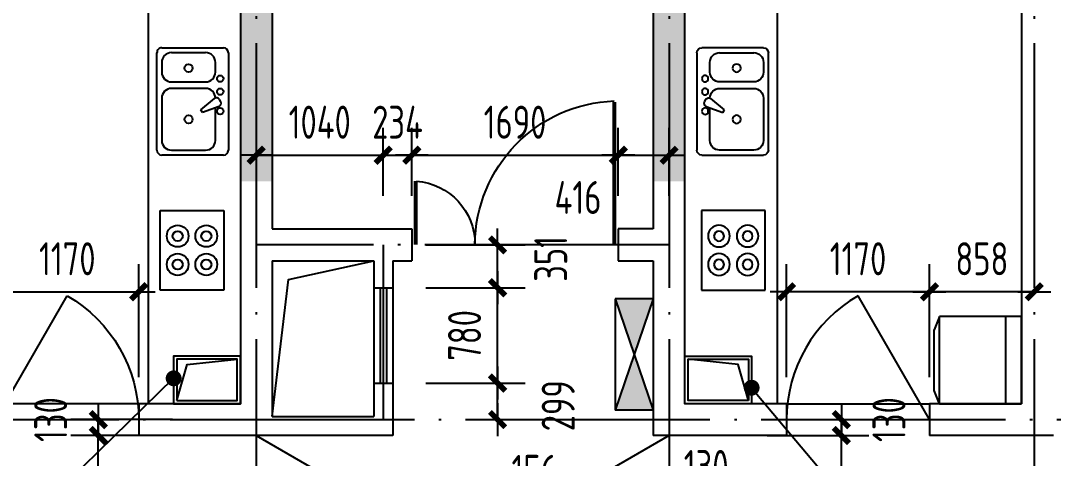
# Model space of a CAD drawing. Extents: x -726032 to 135930, y -151624 to 587044.
# Drawn here: x -704072 to -695618, y 509276 to 512856 of the extents above; entities that cross this region are included whole.
import ezdxf
from ezdxf.enums import TextEntityAlignment as Align

# ---------------------------------------------------------------- set-up
doc = ezdxf.new("R2010")
doc.units = 0
doc.header["$LTSCALE"] = 1000
doc.header["$MEASUREMENT"] = 0
doc.linetypes.add('DOTE', pattern=[2.42, 2, -0.2, 0.02, -0.2])
doc.layers.get('0').update_dxf_attribs({"linetype": 'CONTINUOUS'})
doc.layers.get('DEFPOINTS').update_dxf_attribs({"color": 1, "linetype": 'CONTINUOUS'})
for name, color, linetype in [('COLUMN', 170, 'CONTINUOUS'), ('DOTE', 8, 'DOTE'), ('GROUND', 45, 'CONTINUOUS'), ('JIAJU', 252, 'CONTINUOUS'), ('LVTRY', 6, 'CONTINUOUS'), ('PUB_DIM', 245, 'CONTINUOUS'), ('ROOF', 4, 'CONTINUOUS'), ('TOTHER', 7, 'CONTINUOUS'), ('WALL', 255, 'CONTINUOUS'), ('WINDOW', 155, 'CONTINUOUS'), ('WINDOW_TEXT', 7, 'CONTINUOUS'), ('引线', 213, 'CONTINUOUS')]:
    doc.layers.add(name, color=color, linetype=linetype)
doc.styles.add('DIM_FONT', font='isocp.shx', dxfattribs={"width": 0.8})
doc.styles.add('SIMPLEX', font='SIMPLEX.SHX')
doc.dimstyles.new('DIMA', dxfattribs={"dimtxt": 300, "dimasz": 1, "dimexe": 250, "dimexo": 300, "dimgap": 150, "dimtad": 1, "dimdec": 0, "dimzin": 0, "dimdsep": 46, "dimtxsty": 'DIM_FONT', "dimcen": 0.09, "dimse1": 1, "dimclrt": 142, "dimadec": 0, "dimazin": 0, "dimtfac": 1, "dimtdec": 0, "dimtix": 1, "dimtmove": 2, "dimatfit": 3, "dimfxl": 1, "dimtolj": 1, "dimtzin": 0, "dimarcsym": 0})
doc.dimstyles.new('DIMN', dxfattribs={"dimtxt": 300, "dimasz": 1, "dimexe": 250, "dimexo": 300, "dimgap": 150, "dimtad": 1, "dimdec": 0, "dimzin": 0, "dimdsep": 46, "dimtxsty": 'DIM_FONT', "dimcen": 0.09, "dimclrt": 142, "dimadec": 0, "dimazin": 0, "dimtfac": 1, "dimtdec": 0, "dimtix": 1, "dimtmove": 2, "dimatfit": 3, "dimfxl": 1, "dimtolj": 1, "dimtzin": 0, "dimarcsym": 0})

# ---------------------------------------------------------------- blocks, each defined once
blk = doc.blocks.new('_DBLK')
blk.add_line((-0.5, 0), (0, -0.866))
blk.add_arc((-0.5, 0), 1, 300, 0)
at = {"layer": 'WINDOW_TEXT', "style": 'SIMPLEX', "flags": 9}
blk.add_attdef('A', text='', height=1, dxfattribs=at).set_placement((0, 1.5), align=Align.MIDDLE)
blk = doc.blocks.new('_DIMX')
blk.add_line((-150, 0), (150, 0))
at = {"const_width": 50}
blk.add_lwpolyline([(-70, -70), (70, 70)], dxfattribs=at)
blk = doc.blocks.new('*D2207')
at = {"layer": 'DEFPOINTS', "color": 0, "transparency": 16777216}
for p in [(-701103.9, 511755.7), (-702143.9, 511152.4), (-701103.9, 511152.4)]:
    blk.add_point(p, dxfattribs=at)
at = {"layer": 'PUB_DIM', "color": 0, "lineweight": -2, "transparency": 16777216}
for p, q in [((-701103.9, 511422.4), (-701103.9, 511980.7)), ((-702143, 511755.7), (-701104.8, 511755.7))]:
    blk.add_line(p, q, dxfattribs=at)
at = {"layer": 'PUB_DIM', "color": 0, "lineweight": -2, "transparency": 16777216, "xscale": 0.9, "yscale": 0.9, "zscale": 0.9, "rotation": 180}
blk.add_blockref('_DIMX', (-702143.9, 511755.7), dxfattribs=at)
at = {"layer": 'PUB_DIM', "color": 0, "lineweight": -2, "transparency": 16777216, "xscale": 0.9, "yscale": 0.9, "zscale": 0.9}
blk.add_blockref('_DIMX', (-701103.9, 511755.7), dxfattribs=at)
at = {"layer": 'PUB_DIM', "color": 142, "transparency": 16777216, "insert": (-701623.9, 512025.7), "char_height": 270, "attachment_point": 5, "style": 'DIM_FONT'}
blk.add_mtext('\\A1;1040', dxfattribs=at)
blk = doc.blocks.new('*D2222')
at = {"layer": 'DEFPOINTS', "color": 0, "transparency": 16777216}
for p in [(-703436.6, 509592.4), (-702560, 509592.4), (-702560, 509462.4)]:
    blk.add_point(p, dxfattribs=at)
at = {"layer": 'PUB_DIM', "color": 0, "lineweight": -2, "transparency": 16777216}
for p, q in [((-702830, 509592.4), (-703661.6, 509592.4)), ((-703436.6, 509593.3), (-703436.6, 509594.2)), ((-703436.6, 509462.4), (-703436.6, 509592.4)), ((-703436.6, 509461.5), (-703436.6, 509460.6))]:
    blk.add_line(p, q, dxfattribs=at)
at = {"layer": 'PUB_DIM', "color": 0, "lineweight": -2, "transparency": 16777216, "xscale": 0.9, "yscale": 0.9, "zscale": 0.9}
for p, rotation in [((-703436.6, 509592.4), 270), ((-703436.6, 509462.4), 90)]:
    blk.add_blockref('_DIMX', p, dxfattribs=dict(at, rotation=rotation))
at = {"layer": 'PUB_DIM', "color": 142, "transparency": 16777216, "insert": (-703826.7, 509592.4), "char_height": 270, "attachment_point": 5, "rotation": 90, "style": 'DIM_FONT'}
blk.add_mtext('\\A1;130', dxfattribs=at)
blk = doc.blocks.new('*D2223')
at = {"layer": 'DEFPOINTS', "color": 0, "transparency": 16777216}
for p in [(-703436.6, 509462.4), (-702560, 509462.4), (-702560, 508162.4)]:
    blk.add_point(p, dxfattribs=at)
at = {"layer": 'PUB_DIM', "color": 0, "lineweight": -2, "transparency": 16777216}
for p, q in [((-702830, 509462.4), (-703661.6, 509462.4)), ((-703436.6, 508163.3), (-703436.6, 509461.5))]:
    blk.add_line(p, q, dxfattribs=at)
at = {"layer": 'PUB_DIM', "color": 0, "lineweight": -2, "transparency": 16777216, "xscale": 0.9, "yscale": 0.9, "zscale": 0.9}
for p, rotation in [((-703436.6, 509462.4), 90), ((-703436.6, 508162.4), 270)]:
    blk.add_blockref('_DIMX', p, dxfattribs=dict(at, rotation=rotation))
at = {"layer": 'PUB_DIM', "color": 142, "transparency": 16777216, "insert": (-703706.6, 508812.4), "char_height": 270, "attachment_point": 5, "rotation": 90, "style": 'DIM_FONT'}
blk.add_mtext('\\A1;1300', dxfattribs=at)
blk = doc.blocks.new('*D2224')
at = {"layer": 'DEFPOINTS', "color": 0, "transparency": 16777216}
for p in [(-703105.8, 510638.3), (-704275.8, 509668.9), (-703105.8, 509668.9)]:
    blk.add_point(p, dxfattribs=at)
at = {"layer": 'PUB_DIM', "color": 0, "lineweight": -2, "transparency": 16777216}
for p, q in [((-703105.8, 509938.9), (-703105.8, 510863.3)), ((-704274.9, 510638.3), (-703106.7, 510638.3))]:
    blk.add_line(p, q, dxfattribs=at)
at = {"layer": 'PUB_DIM', "color": 0, "lineweight": -2, "transparency": 16777216, "xscale": 0.9, "yscale": 0.9, "zscale": 0.9, "rotation": 180}
blk.add_blockref('_DIMX', (-704275.8, 510638.3), dxfattribs=at)
at = {"layer": 'PUB_DIM', "color": 0, "lineweight": -2, "transparency": 16777216, "xscale": 0.9, "yscale": 0.9, "zscale": 0.9}
blk.add_blockref('_DIMX', (-703105.8, 510638.3), dxfattribs=at)
at = {"layer": 'PUB_DIM', "color": 142, "transparency": 16777216, "insert": (-703690.8, 510908.3), "char_height": 270, "attachment_point": 5, "style": 'DIM_FONT'}
blk.add_mtext('\\A1;1170', dxfattribs=at)
blk = doc.blocks.new('M_E29JIV')
at = {"color": 0, "linetype": 'ByBlock'}
for p, q in [((30.7, 337.5), (419.3, 337.5)), ((0, -306.8), (0, 306.8)), ((358, 306.8), (143.2, 306.8)), ((450, 306.8), (450, -306.8)), ((81.8, 245.5), (81.8, 40)), ((419.3, -20.5), (419.3, 245.5)), ((58.9, 31.4), (162.5, 70.2)), ((162.5, 70.2), (172.8, 52.5)), ((48.4, 2), (56.6, -12.3)), ((172.8, 52.5), (87.3, -17.8)), ((143.2, -81.8), (358, -81.8)), ((358, -122.7), (143.2, -122.7)), ((81.8, -184.1), (81.8, -245.5)), ((419.3, -245.5), (419.3, -184.1)), ((143.2, -306.8), (358, -306.8)), ((419.3, -337.5), (30.7, -337.5))]:
    blk.add_line(p, q, dxfattribs=at)
for centre, radius in [((250.6, 112.5), 25.6), ((51.1, 61.4), 20.5), ((51.1, -61.4), 20.5), ((51.1, -143.2), 20.5), ((250.6, -209.7), 25.6)]:
    blk.add_circle(centre, radius, dxfattribs=at)
for centre, radius, start, end in [((30.7, 306.8), 30.7, 90, 180), ((419.3, 306.8), 30.7, 0, 90), ((143.2, 245.5), 61.4, 90, 180), ((358, 245.5), 61.4, 0, 90), ((66.1, 12.3), 20.5, 110.53768, 210), ((74.3, -2), 20.5, 210, 309.46232), ((143.2, -20.5), 61.4, 180, 270), ((358, -20.5), 61.4, 270, 0), ((143.2, -184.1), 61.4, 90, 180), ((358, -184.1), 61.4, 0, 90), ((143.2, -245.5), 61.4, 180, 270), ((358, -245.5), 61.4, 270, 0), ((30.7, -306.8), 30.7, 180, 270), ((419.3, -306.8), 30.7, 270, 0)]:
    blk.add_arc(centre, radius, start, end, dxfattribs=at)
at = {"style": 'DIM_FONT', "width": 0.8, "flags": 9}
for tag in ['XSIZE', 'YSIZE']:
    blk.add_attdef(tag, (0, 0), '', height=0.5, dxfattribs=at)
blk = doc.blocks.new('M_E21')
for p, q in [((-250.1, 0), (250.1, 0)), ((-250.1, -400.1), (-250.1, 0)), ((250.1, 0), (250.1, -400.1)), ((250.1, -400.1), (-250.1, -400.1))]:
    blk.add_line(p, q)
at = {"layer": 'TOTHER', "linetype": 'Continuous'}
for centre, radius in [((-89.3, -109.8), 68.5), ((89.3, -109.8), 68.5), ((-89.3, -109.8), 31.6), ((89.3, -109.8), 31.6), ((-89.3, -290.2), 68.5), ((-89.3, -290.2), 31.6), ((89.3, -290.2), 68.5), ((89.3, -290.2), 31.6)]:
    blk.add_circle(centre, radius, dxfattribs=at)
at = {"width": 0.8, "flags": 9}
for tag in ['XSIZE', 'YSIZE']:
    blk.add_attdef(tag, (0, 0), '', height=0.5, dxfattribs=at)
blk = doc.blocks.new('A$C593B1C2D')
at = {"layer": 'JIAJU'}
for p, q in [((0, 550), (0, 32.5)), ((550, 550), (0, 550)), ((550, 32.5), (550, 550)), ((550, 450), (0, 450)), ((0, 32.5), (84.2, 0)), ((550, 32.5), (0, 32.5)), ((465.8, 0), (84.2, 0)), ((550, 32.5), (465.8, 0))]:
    blk.add_line(p, q, dxfattribs=at)
blk = doc.blocks.new('A$C52343C9C')
at = {"layer": 'JIAJU', "rotation": 2.050917305024764e-05}
blk.add_blockref('A$C593B1C2D', (0, 0), dxfattribs=at)
blk = doc.blocks.new('A$C47CE1419')
at = {"layer": 'JIAJU', "xscale": -1, "rotation": 90}
blk.add_blockref('A$C52343C9C', (550, 550), dxfattribs=at)
blk = doc.blocks.new('*D2278')
at = {"layer": 'DEFPOINTS', "color": 0, "transparency": 16777216}
for p in [(-697801.9, 510638.3), (-697801.9, 509668.9), (-696631.9, 509668.9)]:
    blk.add_point(p, dxfattribs=at)
at = {"layer": 'PUB_DIM', "color": 0, "lineweight": -2, "transparency": 16777216}
for p, q in [((-697801.9, 509938.9), (-697801.9, 510863.3)), ((-696632.8, 510638.3), (-697801, 510638.3))]:
    blk.add_line(p, q, dxfattribs=at)
at = {"layer": 'PUB_DIM', "color": 0, "lineweight": -2, "transparency": 16777216, "xscale": 0.9, "yscale": 0.9, "zscale": 0.9, "rotation": 180}
blk.add_blockref('_DIMX', (-697801.9, 510638.3), dxfattribs=at)
at = {"layer": 'PUB_DIM', "color": 0, "lineweight": -2, "transparency": 16777216, "xscale": 0.9, "yscale": 0.9, "zscale": 0.9}
blk.add_blockref('_DIMX', (-696631.9, 510638.3), dxfattribs=at)
at = {"layer": 'PUB_DIM', "color": 142, "transparency": 16777216, "insert": (-697216.9, 510908.3), "char_height": 270, "attachment_point": 5, "style": 'DIM_FONT'}
blk.add_mtext('\\A1;1170', dxfattribs=at)
blk = doc.blocks.new('*D2279')
at = {"layer": 'DEFPOINTS', "color": 0, "transparency": 16777216}
for p in [(-696631.9, 510638.3), (-696631.9, 509668.9), (-695773.9, 509668.9)]:
    blk.add_point(p, dxfattribs=at)
at = {"layer": 'PUB_DIM', "color": 0, "lineweight": -2, "transparency": 16777216}
for p, q in [((-696631.9, 509938.9), (-696631.9, 510863.3)), ((-695774.8, 510638.3), (-696631, 510638.3))]:
    blk.add_line(p, q, dxfattribs=at)
at = {"layer": 'PUB_DIM', "color": 0, "lineweight": -2, "transparency": 16777216, "xscale": 0.9, "yscale": 0.9, "zscale": 0.9, "rotation": 180}
blk.add_blockref('_DIMX', (-696631.9, 510638.3), dxfattribs=at)
at = {"layer": 'PUB_DIM', "color": 0, "lineweight": -2, "transparency": 16777216, "xscale": 0.9, "yscale": 0.9, "zscale": 0.9}
blk.add_blockref('_DIMX', (-695773.9, 510638.3), dxfattribs=at)
at = {"layer": 'PUB_DIM', "color": 142, "transparency": 16777216, "insert": (-696202.9, 510908.3), "char_height": 270, "attachment_point": 5, "style": 'DIM_FONT'}
blk.add_mtext('\\A1;858', dxfattribs=at)
blk = doc.blocks.new('*D1047')
at = {"layer": 'DEFPOINTS', "color": 0, "transparency": 16777216}
for p in [(-698763.9, 511755.7), (-699179.9, 511152.4), (-698763.9, 511152.4)]:
    blk.add_point(p, dxfattribs=at)
at = {"layer": 'PUB_DIM', "color": 0, "lineweight": -2, "transparency": 16777216}
for p, q in [((-699179.9, 511422.4), (-699179.9, 511980.7)), ((-698763.9, 511422.4), (-698763.9, 511980.7)), ((-699179, 511755.7), (-698764.8, 511755.7))]:
    blk.add_line(p, q, dxfattribs=at)
at = {"layer": 'PUB_DIM', "color": 0, "lineweight": -2, "transparency": 16777216, "xscale": 0.9, "yscale": 0.9, "zscale": 0.9, "rotation": 180}
blk.add_blockref('_DIMX', (-699179.9, 511755.7), dxfattribs=at)
at = {"layer": 'PUB_DIM', "color": 0, "lineweight": -2, "transparency": 16777216, "xscale": 0.9, "yscale": 0.9, "zscale": 0.9}
blk.add_blockref('_DIMX', (-698763.9, 511755.7), dxfattribs=at)
at = {"layer": 'PUB_DIM', "color": 142, "transparency": 16777216, "insert": (-699509.3, 511410), "char_height": 270, "attachment_point": 5, "style": 'DIM_FONT'}
blk.add_mtext('\\A1;416', dxfattribs=at)
blk = doc.blocks.new('*D2285')
at = {"layer": 'DEFPOINTS', "color": 0, "transparency": 16777216}
for p in [(-698763.9, 508818.8), (-698893.9, 508182.3), (-698763.9, 508182.3)]:
    blk.add_point(p, dxfattribs=at)
at = {"layer": 'PUB_DIM', "color": 0, "lineweight": -2, "transparency": 16777216}
for p, q in [((-698763.9, 508452.3), (-698763.9, 509043.8)), ((-698894.8, 508818.8), (-698895.7, 508818.8)), ((-698893.9, 508818.8), (-698763.9, 508818.8)), ((-698763, 508818.8), (-698762.1, 508818.8))]:
    blk.add_line(p, q, dxfattribs=at)
at = {"layer": 'PUB_DIM', "color": 0, "lineweight": -2, "transparency": 16777216, "xscale": 0.9, "yscale": 0.9, "zscale": 0.9}
blk.add_blockref('_DIMX', (-698893.9, 508818.8), dxfattribs=at)
at = {"layer": 'PUB_DIM', "color": 0, "lineweight": -2, "transparency": 16777216, "xscale": 0.9, "yscale": 0.9, "zscale": 0.9, "rotation": 180}
blk.add_blockref('_DIMX', (-698763.9, 508818.8), dxfattribs=at)
at = {"layer": 'PUB_DIM', "color": 142, "transparency": 16777216, "insert": (-698460.1, 509208.8), "char_height": 270, "attachment_point": 5, "style": 'DIM_FONT'}
blk.add_mtext('\\A1;130', dxfattribs=at)
blk = doc.blocks.new('*D1049')
at = {"layer": 'DEFPOINTS', "color": 0, "transparency": 16777216}
for p in [(-699582.9, 508818.8), (-699738.9, 508182.3), (-699582.9, 508182.3)]:
    blk.add_point(p, dxfattribs=at)
at = {"layer": 'PUB_DIM', "color": 0, "lineweight": -2, "transparency": 16777216}
for p, q in [((-699738.9, 508452.3), (-699738.9, 509043.8)), ((-699582.9, 508452.3), (-699582.9, 509043.8)), ((-699739.8, 508818.8), (-699740.7, 508818.8)), ((-699738.9, 508818.8), (-699582.9, 508818.8)), ((-699582, 508818.8), (-699581.1, 508818.8))]:
    blk.add_line(p, q, dxfattribs=at)
at = {"layer": 'PUB_DIM', "color": 0, "lineweight": -2, "transparency": 16777216, "xscale": 0.9, "yscale": 0.9, "zscale": 0.9}
blk.add_blockref('_DIMX', (-699738.9, 508818.8), dxfattribs=at)
at = {"layer": 'PUB_DIM', "color": 0, "lineweight": -2, "transparency": 16777216, "xscale": 0.9, "yscale": 0.9, "zscale": 0.9, "rotation": 180}
blk.add_blockref('_DIMX', (-699582.9, 508818.8), dxfattribs=at)
at = {"layer": 'PUB_DIM', "color": 142, "transparency": 16777216, "insert": (-699864.3, 509169.8), "char_height": 270, "attachment_point": 5, "style": 'DIM_FONT'}
blk.add_mtext('\\A1;156', dxfattribs=at)
blk = doc.blocks.new('*D2286')
at = {"layer": 'DEFPOINTS', "color": 0, "transparency": 16777216}
for p in [(-701025.9, 509891.3), (-700168.1, 509891.3), (-701025.9, 509592.3)]:
    blk.add_point(p, dxfattribs=at)
at = {"layer": 'PUB_DIM', "color": 0, "lineweight": -2, "transparency": 16777216}
for p, q in [((-700755.9, 509891.3), (-699943.1, 509891.3)), ((-700168.1, 509593.2), (-700168.1, 509890.4))]:
    blk.add_line(p, q, dxfattribs=at)
at = {"layer": 'PUB_DIM', "color": 0, "lineweight": -2, "transparency": 16777216, "xscale": 0.9, "yscale": 0.9, "zscale": 0.9}
for p, rotation in [((-700168.1, 509891.3), 90), ((-700168.1, 509592.3), 270)]:
    blk.add_blockref('_DIMX', p, dxfattribs=dict(at, rotation=rotation))
at = {"layer": 'PUB_DIM', "color": 142, "transparency": 16777216, "insert": (-699671.7, 509706.3), "char_height": 270, "attachment_point": 5, "rotation": 90, "style": 'DIM_FONT'}
blk.add_mtext('\\A1;299', dxfattribs=at)
blk = doc.blocks.new('A$C5371541F')
at = {"layer": 'JIAJU'}
h = blk.add_hatch(color=256, dxfattribs=at)
h.paths.add_polyline_path([(0, 700), (120, 350), (240, 700)])
h.paths.add_polyline_path([(0, 0), (240, 0), (120, 350)])
for p, q in [((0, 700), (0, 0)), ((240, 700), (0, 0)), ((240, 700), (0, 700)), ((0, 700), (240, 0)), ((240, 700), (240, 0)), ((240, 0), (0, 0))]:
    blk.add_line(p, q, dxfattribs=at)
blk = doc.blocks.new('51103111123616')
for p, q in [((-300, 60), (300, 60)), ((-300, 19.8), (300, 19.8)), ((-300, -19.8), (300, -19.8)), ((-300, -60), (300, -60))]:
    blk.add_line(p, q)
at = {"style": 'SIMPLEX', "flags": 9}
blk.add_attdef('A', text='', height=1, dxfattribs=at).set_placement((0, 0), align=Align.MIDDLE)
blk = doc.blocks.new('*D2287')
at = {"layer": 'DEFPOINTS', "color": 0, "transparency": 16777216}
for p in [(-701025.9, 511022.3), (-700168.1, 511022.3), (-701025.9, 510671.3)]:
    blk.add_point(p, dxfattribs=at)
at = {"layer": 'PUB_DIM', "color": 0, "lineweight": -2, "transparency": 16777216}
for p, q in [((-700755.9, 511022.3), (-699943.1, 511022.3)), ((-700168.1, 510672.2), (-700168.1, 511021.4))]:
    blk.add_line(p, q, dxfattribs=at)
at = {"layer": 'PUB_DIM', "color": 0, "lineweight": -2, "transparency": 16777216, "xscale": 0.9, "yscale": 0.9, "zscale": 0.9}
for p, rotation in [((-700168.1, 511022.3), 90), ((-700168.1, 510671.3), 270)]:
    blk.add_blockref('_DIMX', p, dxfattribs=dict(at, rotation=rotation))
at = {"layer": 'PUB_DIM', "color": 142, "transparency": 16777216, "insert": (-699732.6, 510907.4), "char_height": 270, "attachment_point": 5, "rotation": 90, "style": 'DIM_FONT'}
blk.add_mtext('\\A1;351', dxfattribs=at)
blk = doc.blocks.new('*D2288')
at = {"layer": 'DEFPOINTS', "color": 0, "transparency": 16777216}
for p in [(-701025.9, 510671.3), (-700168.1, 510671.3), (-701025.9, 509891.3)]:
    blk.add_point(p, dxfattribs=at)
at = {"layer": 'PUB_DIM', "color": 0, "lineweight": -2, "transparency": 16777216}
for p, q in [((-700755.9, 510671.3), (-699943.1, 510671.3)), ((-700168.1, 509892.2), (-700168.1, 510670.4))]:
    blk.add_line(p, q, dxfattribs=at)
at = {"layer": 'PUB_DIM', "color": 0, "lineweight": -2, "transparency": 16777216, "xscale": 0.9, "yscale": 0.9, "zscale": 0.9}
for p, rotation in [((-700168.1, 510671.3), 90), ((-700168.1, 509891.3), 270)]:
    blk.add_blockref('_DIMX', p, dxfattribs=dict(at, rotation=rotation))
at = {"layer": 'PUB_DIM', "color": 142, "transparency": 16777216, "insert": (-700438.1, 510281.3), "char_height": 270, "attachment_point": 5, "rotation": 90, "style": 'DIM_FONT'}
blk.add_mtext('\\A1;780', dxfattribs=at)
blk = doc.blocks.new('M_A17ORW')
at = {"const_width": 0.02}
for points in [[(-0.481, -0.0014), (-0.481, -0.3084)], [(0.481, 0.0014), (0.481, -0.6906)]]:
    blk.add_lwpolyline(points, dxfattribs=at)
for centre, radius, start, end in [((-0.5008, -0.0026), 0.3067, 274.2492, 0.2101), ((0.5046, 0.0019), 0.6987, 180.2762, 268.0603)]:
    blk.add_arc(centre, radius, start, end)
blk = doc.blocks.new('*D2289')
at = {"layer": 'DEFPOINTS', "color": 0, "transparency": 16777216}
for p in [(-699179.9, 511755.7), (-700869.9, 511152.4), (-699179.9, 511152.4)]:
    blk.add_point(p, dxfattribs=at)
at = {"layer": 'PUB_DIM', "color": 0, "lineweight": -2, "transparency": 16777216}
for p, q in [((-699179.9, 511422.4), (-699179.9, 511980.7)), ((-700869, 511755.7), (-699180.8, 511755.7))]:
    blk.add_line(p, q, dxfattribs=at)
at = {"layer": 'PUB_DIM', "color": 0, "lineweight": -2, "transparency": 16777216, "xscale": 0.9, "yscale": 0.9, "zscale": 0.9, "rotation": 180}
blk.add_blockref('_DIMX', (-700869.9, 511755.7), dxfattribs=at)
at = {"layer": 'PUB_DIM', "color": 0, "lineweight": -2, "transparency": 16777216, "xscale": 0.9, "yscale": 0.9, "zscale": 0.9}
blk.add_blockref('_DIMX', (-699179.9, 511755.7), dxfattribs=at)
at = {"layer": 'PUB_DIM', "color": 142, "transparency": 16777216, "insert": (-700024.9, 512025.7), "char_height": 270, "attachment_point": 5, "style": 'DIM_FONT'}
blk.add_mtext('\\A1;1690', dxfattribs=at)
blk = doc.blocks.new('*D1052')
at = {"layer": 'DEFPOINTS', "color": 0, "transparency": 16777216}
for p in [(-700869.9, 511755.7), (-701103.9, 511152.4), (-700869.9, 511152.4)]:
    blk.add_point(p, dxfattribs=at)
at = {"layer": 'PUB_DIM', "color": 0, "lineweight": -2, "transparency": 16777216}
for p, q in [((-701103.9, 511422.4), (-701103.9, 511980.7)), ((-700869.9, 511422.4), (-700869.9, 511980.7)), ((-701104.8, 511755.7), (-701105.7, 511755.7)), ((-701103.9, 511755.7), (-700869.9, 511755.7)), ((-700869, 511755.7), (-700868.1, 511755.7))]:
    blk.add_line(p, q, dxfattribs=at)
at = {"layer": 'PUB_DIM', "color": 0, "lineweight": -2, "transparency": 16777216, "xscale": 0.9, "yscale": 0.9, "zscale": 0.9}
blk.add_blockref('_DIMX', (-701103.9, 511755.7), dxfattribs=at)
at = {"layer": 'PUB_DIM', "color": 0, "lineweight": -2, "transparency": 16777216, "xscale": 0.9, "yscale": 0.9, "zscale": 0.9, "rotation": 180}
blk.add_blockref('_DIMX', (-700869.9, 511755.7), dxfattribs=at)
at = {"layer": 'PUB_DIM', "color": 142, "transparency": 16777216, "insert": (-700986.9, 512025.7), "char_height": 270, "attachment_point": 5, "style": 'DIM_FONT'}
blk.add_mtext('\\A1;234', dxfattribs=at)
blk = doc.blocks.new('*D2292')
at = {"layer": 'DEFPOINTS', "color": 0, "transparency": 16777216}
for p in [(-698230.2, 509462.4), (-697353.5, 509462.4), (-698230.2, 508162.4)]:
    blk.add_point(p, dxfattribs=at)
at = {"layer": 'PUB_DIM', "color": 0, "lineweight": -2, "transparency": 16777216}
for p, q in [((-697960.2, 509462.4), (-697128.5, 509462.4)), ((-697353.5, 508163.3), (-697353.5, 509461.5))]:
    blk.add_line(p, q, dxfattribs=at)
at = {"layer": 'PUB_DIM', "color": 0, "lineweight": -2, "transparency": 16777216, "xscale": 0.9, "yscale": 0.9, "zscale": 0.9}
for p, rotation in [((-697353.5, 509462.4), 90), ((-697353.5, 508162.4), 270)]:
    blk.add_blockref('_DIMX', p, dxfattribs=dict(at, rotation=rotation))
at = {"layer": 'PUB_DIM', "color": 142, "transparency": 16777216, "insert": (-697623.5, 508812.4), "char_height": 270, "attachment_point": 5, "rotation": 90, "style": 'DIM_FONT'}
blk.add_mtext('\\A1;1300', dxfattribs=at)
blk = doc.blocks.new('*D2293')
at = {"layer": 'DEFPOINTS', "color": 0, "transparency": 16777216}
for p in [(-698230.2, 509592.4), (-697353.5, 509592.4), (-698230.2, 509462.4)]:
    blk.add_point(p, dxfattribs=at)
at = {"layer": 'PUB_DIM', "color": 0, "lineweight": -2, "transparency": 16777216}
for p, q in [((-697960.2, 509592.4), (-697128.5, 509592.4)), ((-697353.5, 509593.3), (-697353.5, 509594.2)), ((-697353.5, 509462.4), (-697353.5, 509592.4)), ((-697353.5, 509461.5), (-697353.5, 509460.6))]:
    blk.add_line(p, q, dxfattribs=at)
at = {"layer": 'PUB_DIM', "color": 0, "lineweight": -2, "transparency": 16777216, "xscale": 0.9, "yscale": 0.9, "zscale": 0.9}
for p, rotation in [((-697353.5, 509592.4), 270), ((-697353.5, 509462.4), 90)]:
    blk.add_blockref('_DIMX', p, dxfattribs=dict(at, rotation=rotation))
at = {"layer": 'PUB_DIM', "color": 142, "transparency": 16777216, "insert": (-696963.5, 509592.4), "char_height": 270, "attachment_point": 5, "rotation": 90, "style": 'DIM_FONT'}
blk.add_mtext('\\A1;130', dxfattribs=at)

msp = doc.modelspace()

# ---------------------------------------------------------------- linework, layer by layer
at = {"layer": 'COLUMN'}
for points in [[(-702273.9, 512946.4), (-702273.9, 511542.4), (-702013.9, 513258.4), (-702013.9, 511542.4)], [(-698633.9, 511542.4), (-698893.9, 511542.4), (-698633.9, 512946.4), (-698893.9, 513258.4)]]:
    msp.add_solid(points, dxfattribs=at)
at = {"layer": 'DOTE'}
for p, q in [((-702143.9, 522352), (-702143.9, 507252.4)), ((-698763.9, 522352), (-698763.9, 507252.4)), ((-695773.9, 522352), (-695773.9, 491880.4)), ((-698763.9, 511022.4), (-702143.9, 511022.4)), ((-701103.9, 511022.4), (-701103.9, 509592.4)), ((-712529.2, 509592.4), (-642897.4, 509592.4))]:
    msp.add_line(p, q, dxfattribs=at)
at = {"layer": 'GROUND'}
for p, q in [((-703105.9, 509722.4), (-704275.9, 509722.4)), ((-697801.9, 509722.4), (-696631.9, 509722.4))]:
    msp.add_line(p, q, dxfattribs=at)
at = {"layer": 'LVTRY'}
for p, q in [((-703027.9, 512946.4), (-703027.9, 509722.4)), ((-697879.9, 512946.4), (-697879.9, 509722.4))]:
    msp.add_line(p, q, dxfattribs=at)
for points in [[(-702819.9, 509722.4), (-702273.9, 509722.4), (-702273.9, 510112.4), (-702819.9, 510112.4)], [(-702793.9, 509748.4), (-702299.9, 509748.4), (-702299.9, 510086.4), (-702793.9, 510086.4)], [(-698087.9, 509722.4), (-698633.9, 509722.4), (-698633.9, 510112.4), (-698087.9, 510112.4)], [(-698113.9, 509748.4), (-698607.9, 509748.4), (-698607.9, 510086.4), (-698113.9, 510086.4)]]:
    msp.add_lwpolyline(points, close=True, dxfattribs=at)
for points in [[(-702793.9, 509748.4), (-702709.3, 510042.9), (-702299.9, 510086.4)], [(-698113.9, 509748.4), (-698198.5, 510042.9), (-698607.9, 510086.4)]]:
    msp.add_lwpolyline(points, dxfattribs=at)
at = {"layer": 'ROOF'}
msp.add_lwpolyline([(-702013.9, 509618.4), (-701878.5, 510739.3), (-701181.9, 510892.4)], dxfattribs=at)
at = {"layer": 'WALL'}
for p, q in [((-702013.9, 517496.4), (-702013.9, 511152.4)), ((-698893.9, 517496.4), (-698893.9, 511152.4)), ((-702273.9, 512946.4), (-702273.9, 509722.4)), ((-698633.9, 509722.4), (-698633.9, 512946.4)), ((-695877.9, 512946.4), (-695877.9, 509722.4)), ((-702013.9, 511152.4), (-700869.9, 511152.4)), ((-700869.9, 511152.4), (-700869.9, 510892.4)), ((-699179.9, 511152.4), (-699179.9, 510892.4)), ((-698893.9, 511152.4), (-699179.9, 511152.4)), ((-702013.9, 510892.4), (-701181.9, 510892.4)), ((-702013.9, 510892.4), (-702013.9, 509618.4)), ((-701181.9, 510892.4), (-701181.9, 510671.4)), ((-701025.9, 510892.4), (-700869.9, 510892.4)), ((-701025.9, 510892.4), (-701025.9, 510671.4)), ((-699179.9, 510892.4), (-698893.9, 510892.4)), ((-698893.9, 510892.4), (-698893.9, 509462.4)), ((-701181.9, 510671.4), (-701025.9, 510671.4)), ((-701181.9, 509891.4), (-701181.9, 509618.4)), ((-701181.9, 509891.4), (-701025.9, 509891.4)), ((-701025.9, 509891.4), (-701025.9, 509462.4)), ((-702273.9, 509722.4), (-703105.9, 509722.4)), ((-703105.9, 509722.4), (-703105.9, 509462.4)), ((-697801.9, 509722.4), (-698633.9, 509722.4)), ((-697801.9, 509722.4), (-697801.9, 509462.4)), ((-695877.9, 509722.4), (-696631.9, 509722.4)), ((-696631.9, 509722.4), (-696631.9, 509462.4)), ((-702013.9, 509618.4), (-701181.9, 509618.4)), ((-701025.9, 509462.4), (-703105.9, 509462.4)), ((-697801.9, 509462.4), (-698893.9, 509462.4)), ((-695617.9, 509462.4), (-696631.9, 509462.4))]:
    msp.add_line(p, q, dxfattribs=at)
at = {"layer": '引线', "const_width": 64.7}
for points in [[(-702852.5, 509930.3, 1), (-702787.2, 509930.3, 1)], [(-698120.5, 509853.6, 1), (-698055.2, 509853.6, 1)]]:
    msp.add_lwpolyline(points, format="xyb", close=True, dxfattribs=at)
at = {"layer": '引线'}
for points in [[(-702819.9, 509930.3), (-704176.6, 508607.3), (-709323.6, 508607.3)], [(-698087.9, 509853.6), (-696694.7, 508197.9), (-695238.2, 508197.9)]]:
    msp.add_lwpolyline(points, dxfattribs=at)

# ---------------------------------------------------------------- block references
at = {"layer": 'JIAJU', "xscale": 1.299999999999272, "yscale": 1.299999999999272, "zscale": 1.299999999999272}
msp.add_blockref('A$C5371541F', (-699205.9, 509670.4), dxfattribs=at)
at = {"layer": 'LVTRY'}
for name, p, xscale, yscale, zscale, rotation in [('M_E29JIV', (-702371.9, 512195.6), 1.299999999999272, 1.299999999999272, 1.299999999999272, 180), ('M_E29JIV', (-698535.9, 512195.6), -1.299999999999272, 1.30000000000291, 1.3, 180), ('M_E21', (-702409.7, 510977.9), 1.30000000000291, 1.30000000000291, 1.30000000000291, 270), ('M_E21', (-698498, 510977.9), -1.30000000000291, 1.30000000000291, 1.3, 90)]:
    msp.add_blockref(name, p, dxfattribs=dict(at, xscale=xscale, yscale=yscale, zscale=zscale, rotation=rotation))
at = {"layer": 'LVTRY', "xscale": -1.299999999999272, "yscale": 1.30000000000291, "zscale": 1.3}
msp.add_blockref('A$C47CE1419', (-695877.9, 509722.4), dxfattribs=at)
at = {"layer": 'WINDOW', "xscale": 1690, "yscale": -1690, "zscale": 1690}
msp.add_blockref('M_A17ORW', (-700024.9, 511022.4), dxfattribs=at)
at = {"layer": 'WINDOW'}
for name, p, xscale, yscale, zscale, rotation in [('51103111123616', (-701103.9, 510281.4), 1.30000000000291, 1.30000000000291, 1.30000000000291, 270), ('_DBLK', (-703690.9, 509592.4), -1170, 1170, 1170, 180), ('_DBLK', (-697216.9, 509592.4), 1170, 1170, 1170, 180), ('_DBLK', (-702143.9, 508812.4), 1300, -1300, 1300, 270), ('_DBLK', (-698763.9, 508812.4), -1300, -1300, 1300, 90)]:
    msp.add_blockref(name, p, dxfattribs=dict(at, xscale=xscale, yscale=yscale, zscale=zscale, rotation=rotation))

# ---------------------------------------------------------------- dimensions: what is measured, and where the dimension line sits
at = {"layer": 'PUB_DIM'}
for p1, p2, distance, dimstyle, picture, middle in [((-702143.9, 511152.4), (-701103.9, 511152.4), 603.2, 'DIMA', '*D2207', (-701623.9, 512025.7)), ((-701103.9, 511152.4), (-700869.9, 511152.4), 603.2, 'DIMN', '*D1052', (-700986.9, 512025.7)), ((-700869.9, 511152.4), (-699179.9, 511152.4), 603.2, 'DIMA', '*D2289', (-700024.9, 512025.7)), ((-704275.8, 509668.9), (-703105.8, 509668.9), 969.4, 'DIMA', '*D2224', (-703690.8, 510908.3)), ((-696631.9, 509668.9), (-697801.9, 509668.9), -969.4, 'DIMA', '*D2278', (-697216.9, 510908.3)), ((-695773.9, 509668.9), (-696631.9, 509668.9), -969.4, 'DIMA', '*D2279', (-696202.9, 510908.3)), ((-701025.9, 509891.3), (-701025.9, 510671.3), -857.8, 'DIMA', '*D2288', (-700438.1, 510281.3)), ((-702560, 508162.4), (-702560, 509462.4), 876.7, 'DIMA', '*D2223', (-703706.6, 508812.4)), ((-698230.2, 508162.4), (-698230.2, 509462.4), -876.7, 'DIMA', '*D2292', (-697623.5, 508812.4))]:
    dim = msp.add_aligned_dim(p1=p1, p2=p2, distance=distance, dimstyle=dimstyle, override={"dimscale": 0.9, "dimblk1": '_DIMX', "dimblk2": '_DIMX', "dimsah": 1}, dxfattribs=at)
    dim.commit()
    dim.dimension.update_dxf_attribs({"geometry": picture, "text_midpoint": middle})
for base, p1, p2, angle, dimstyle, picture, middle in [((-698763.9, 511755.7), (-699179.9, 511152.4), (-698763.9, 511152.4), 0, 'DIMN', '*D1047', (-699509.3, 511410)), ((-700168.1, 511022.3), (-701025.9, 510671.3), (-701025.9, 511022.3), 90, 'DIMA', '*D2287', (-699732.6, 510907.4)), ((-700168.1, 509891.3), (-701025.9, 509592.3), (-701025.9, 509891.3), 90, 'DIMA', '*D2286', (-699671.7, 509706.3)), ((-703436.6, 509592.4), (-702560, 509462.4), (-702560, 509592.4), 90, 'DIMA', '*D2222', (-703826.7, 509592.4)), ((-697353.5, 509592.4), (-698230.2, 509462.4), (-698230.2, 509592.4), 90, 'DIMA', '*D2293', (-696963.5, 509592.4)), ((-699582.9, 508818.8), (-699738.9, 508182.3), (-699582.9, 508182.3), 0, 'DIMN', '*D1049', (-699864.3, 509169.8)), ((-698763.9, 508818.8), (-698893.9, 508182.3), (-698763.9, 508182.3), 0, 'DIMA', '*D2285', (-698460.1, 509208.8))]:
    dim = msp.add_linear_dim(base=base, p1=p1, p2=p2, angle=angle, dimstyle=dimstyle, override={"dimscale": 0.9, "dimblk1": '_DIMX', "dimblk2": '_DIMX', "dimsah": 1}, dxfattribs=at)
    dim.commit()
    dim.dimension.update_dxf_attribs({"geometry": picture, "text_midpoint": middle, "dimtype": 161})

doc.saveas('drawing.dxf')
